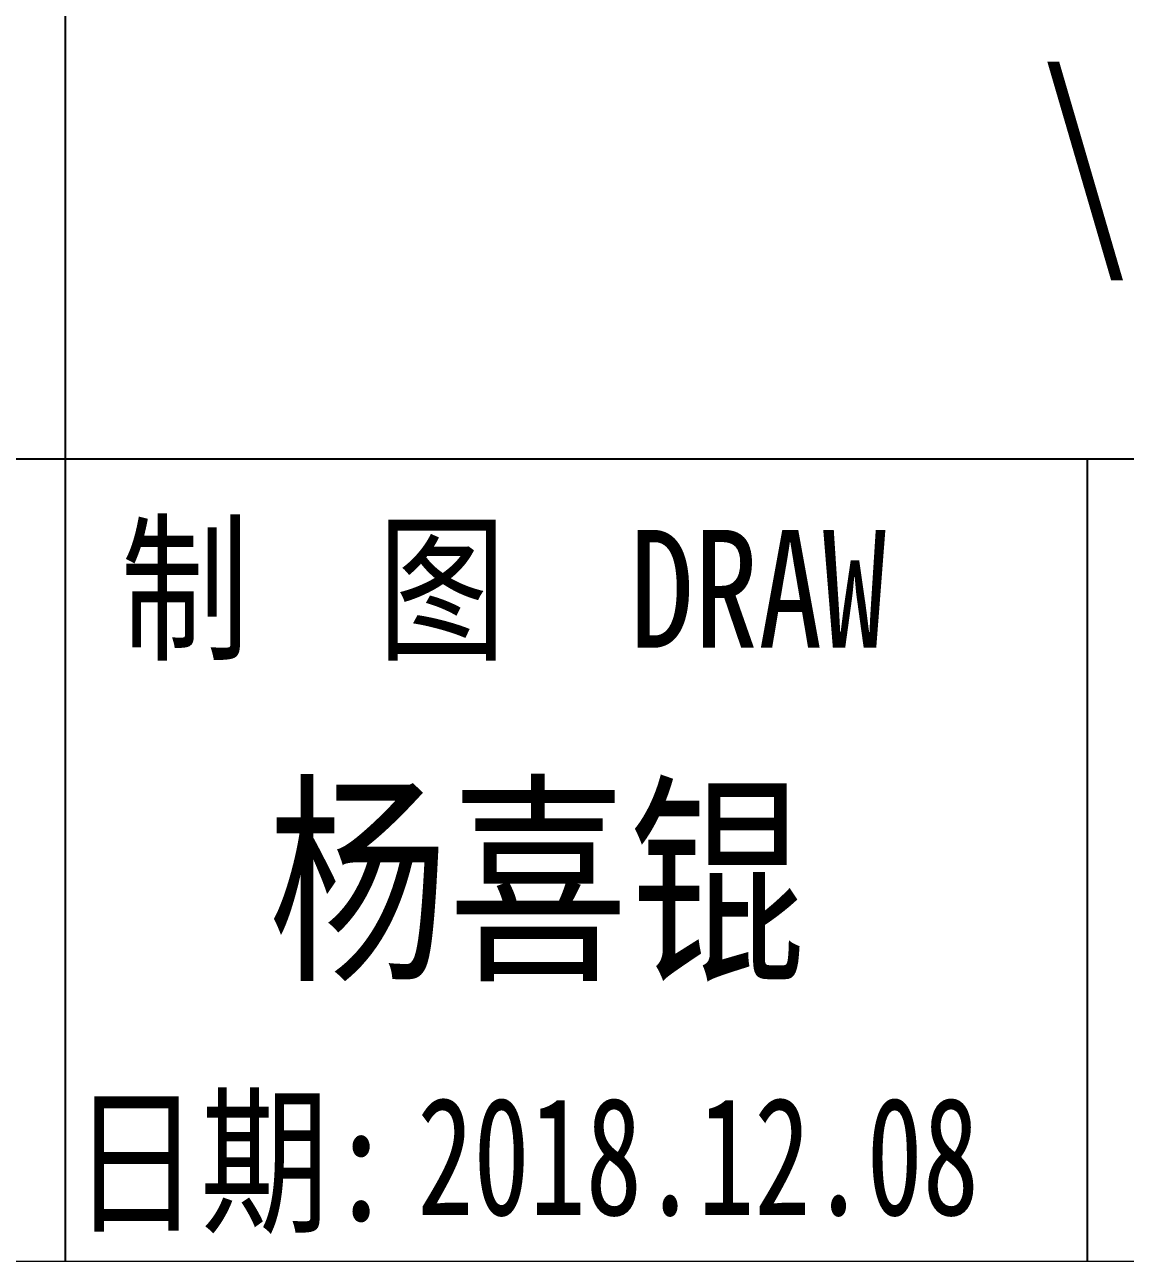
# Model space of a CAD drawing. Header units: millimetres. Extents: x 30878 to 98787, y -104020 to -37329.
# Drawn here: x 31234.37 to 31257.69, y -51127.76 to -51101.55 of the extents above; entities that cross this region are included whole.
import ezdxf
from ezdxf.enums import TextEntityAlignment as Align

# ---------------------------------------------------------------- set-up
doc = ezdxf.new("R2010")
doc.units = ezdxf.units.MM
doc.header["$LTSCALE"] = 0.5
doc.layers.add('图\\M+19E79\\M+195B6\\M+18E9A', color=7, linetype='Continuous')
doc.layers.add('表面处理', color=7, linetype='Continuous')
doc.layers.add('图框', color=7, linetype='Continuous', lineweight=18)
doc.styles.add('国标', font='simfang.ttf', dxfattribs={"width": 0.8})

# ---------------------------------------------------------------- blocks, each defined once
blk = doc.blocks.new('GZDEH零件A3图框V01版')
at = {"layer": '图\\M+19E79\\M+195B6\\M+18E9A', "color": 9}
for p, q in [((3114.17, -1802.211), (3114.17, -1815.961)), ((3181.99, -1815.961), (3092.49, -1815.961)), ((3114.17, -1815.961), (3114.17, -1832.961)), ((3114.17, -1815.961), (3114.17, -1832.961)), ((3135.83, -1815.961), (3135.83, -1832.961)), ((3135.83, -1815.961), (3135.83, -1832.961))]:
    blk.add_line(p, q, dxfattribs=at)
at = {"layer": '图框', "linetype": 'Continuous'}
blk.add_line((2882.49, -1832.961), (3272.49, -1832.961), dxfattribs=at)
at = {"layer": '图\\M+19E79\\M+195B6\\M+18E9A', "color": 9, "style": '国标', "width": 0.8}
for s, p in [('制  图', (3119.431, -1819.96)), ('日期:', (3117.713, -1832.097))]:
    blk.add_text(s, height=2.5, dxfattribs=at).set_placement(p, align=Align.CENTER)
blk.add_text(' DRAW', height=2.5, dxfattribs=at).set_placement((3124.776, -1819.96))
blk = doc.blocks.new('DEH A3')
at = {"layer": '图框'}
blk.add_blockref('GZDEH零件A3图框V01版', (-2857.49, 1846.461), dxfattribs=at)

msp = doc.modelspace()

# ---------------------------------------------------------------- block references
at = {"layer": '图框'}
msp.add_blockref('DEH A3', (30978.544, -51141.256), dxfattribs=at)

# ---------------------------------------------------------------- texts
at = {"layer": '图\\M+19E79\\M+195B6\\M+18E9A', "color": 3, "style": '国标'}
for s, height, width, p in [('杨喜锟', 3.5, 0.8, (31239.522, -51121.44)), ('2018.12.08', 2.5, 0.7, (31242.687, -51126.776))]:
    msp.add_text(s, height=height, dxfattribs=dict(at, width=width)).set_placement(p)
at = {"layer": '表面处理', "color": 3, "style": '国标', "width": 0.8}
msp.add_text('\\', height=3.5, dxfattribs=at).set_placement((31256.844, -51106.113), align=Align.CENTER)

doc.saveas('drawing.dxf')
